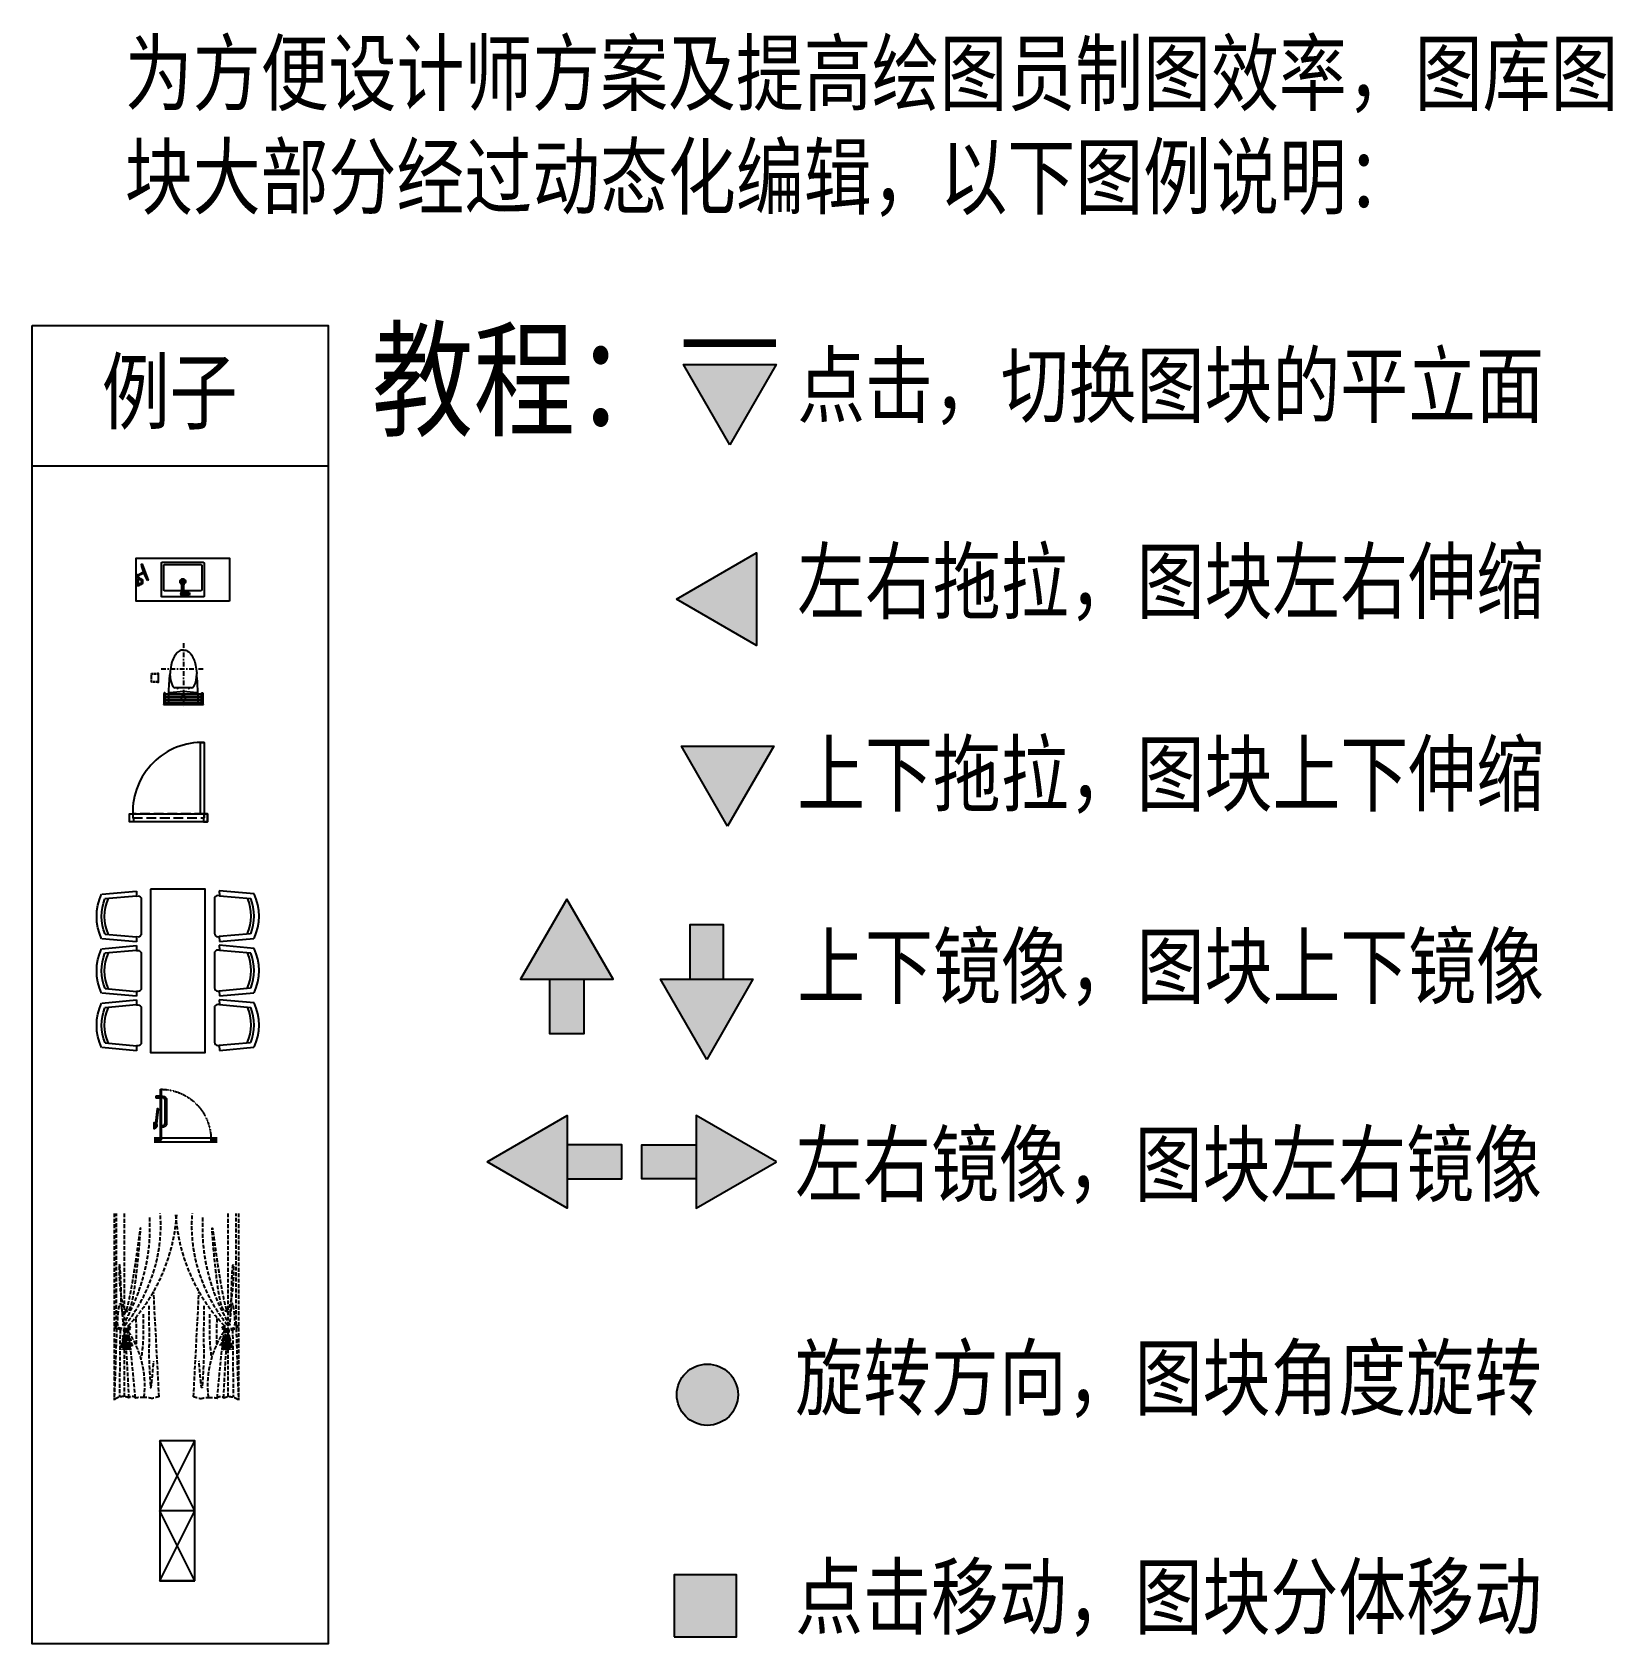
# Model space of a CAD drawing. Header units: millimetres. Extents: x -23965 to -3641, y -16379 to 4342.
import ezdxf

# ---------------------------------------------------------------- set-up
doc = ezdxf.new("R2010")
doc.units = ezdxf.units.MM
doc.linetypes.add('DASH', pattern=[0.35, 0.25, -0.1])
doc.linetypes.add('DASHDOTX2', pattern=[2, 1, -0.5, 0, -0.5])
doc.styles.add('宋体', font='', dxfattribs={"width": 0.8})
doc.styles.get('宋体').set_extended_font_data('SimSun')

# ---------------------------------------------------------------- blocks, each defined once
blk = doc.blocks.new('YQ0111183301')
at = {"linetype": 'Continuous', "ltscale": 10}
blk.add_hatch(color=0, dxfattribs=at).paths.add_polyline_path([(-218, -701), (218, -701), (218, 0), (-218, 0)])
h = blk.add_hatch(color=0, dxfattribs=at)
h.paths.add_polyline_path([(0, -1731), (-595, -701), (595, -701)])
edge = h.paths.add_edge_path()
edge.add_line((-595, -425), (595, -425))
at = {"color": 0, "linetype": 'Continuous', "ltscale": 10}
for points in [[(-218, -701), (218, -701), (218, 0), (-218, 0)], [(0, -1731), (-595, -701), (595, -701)]]:
    blk.add_lwpolyline(points, close=True, dxfattribs=at)
blk = doc.blocks.new('YQ0111183356')
at = {"linetype": 'Continuous', "ltscale": 10}
h = blk.add_hatch(color=0, dxfattribs=at)
h.paths.add_polyline_path([(-34, -631), (-629, 399), (561, 399)])
edge = h.paths.add_edge_path()
edge.add_line((-629, 675), (561, 675))
at = {"color": 0, "linetype": 'Continuous', "ltscale": 10}
blk.add_lwpolyline([(-34, -631), (-629, 399), (561, 399)], close=True, dxfattribs=at)
blk = doc.blocks.new('YQ0111183450')
at = {"linetype": 'Continuous', "ltscale": 10}
h = blk.add_hatch(color=0, dxfattribs=at)
h.paths.add_polyline_path([(-710, -38), (320, 557), (320, -633)])
edge = h.paths.add_edge_path()
edge.add_line((596, 557), (596, -633))
at = {"color": 0, "linetype": 'Continuous', "ltscale": 10}
blk.add_lwpolyline([(-710, -38), (320, 557), (320, -633)], close=True, dxfattribs=at)
blk = doc.blocks.new('YQ0111183476')
at = {"linetype": 'Continuous', "ltscale": 10}
h = blk.add_hatch(color=0, dxfattribs=at)
h.paths.add_polyline_path([(-24, -674), (-619, 357), (570, 357)])
edge = h.paths.add_edge_path()
edge.add_line((-619, 632), (570, 632))
at = {"color": 0, "linetype": 'Continuous', "ltscale": 10, "const_width": 100}
blk.add_lwpolyline([(-619, 632), (570, 632)], dxfattribs=at)
at = {"color": 0, "linetype": 'Continuous', "ltscale": 10}
blk.add_lwpolyline([(-24, -674), (-619, 357), (570, 357)], close=True, dxfattribs=at)
blk = doc.blocks.new('YQ0111183309')
at = {"color": 0}
for p, q in [((90, -35), (19, 3)), ((85, -44), (19, -8)), ((96, -52), (89, -49)), ((102, -38), (95, -35))]:
    blk.add_line(p, q, dxfattribs=at)
for points in [[(0, -20), (13, -20), (13, 20), (0, 20)], [(13, -8), (19, -8), (19, 8), (13, 8)], [(147, 55), (70, -151), (79, -155), (156, 51)]]:
    blk.add_lwpolyline(points, close=True, dxfattribs=at)
blk.add_circle((92, -42), 4, dxfattribs=at)
for centre, radius, start, end in [((665, -256), 604, 149.0865, 169.9738), ((92, -42), 7.5, 69.5302, 249.5302)]:
    blk.add_arc(centre, radius, start, end, dxfattribs=at)
blk = doc.blocks.new('YQ0111183322')
at = {"color": 0}
blk.add_lwpolyline([(38, 12), (38, 0), (0, 0), (0, 102), (38, 102), (38, 90)], dxfattribs=at)
at = {"color": 0, "ltscale": 4}
for radius in [40, 25]:
    blk.add_circle((48, 51), radius, dxfattribs=at)
blk = doc.blocks.new('YQ0111183392')
at = {"color": 0, "ltscale": 10}
for name, p in [('YQ0111183322', (0, 0)), ('YQ0111183309', (0, -20))]:
    blk.add_blockref(name, p, dxfattribs=at)
blk = doc.blocks.new('YQ0111183433')
at = {"color": 0}
for p, q in [((0, 10), (83, 10)), ((60, 10), (60, -29)), ((-14, -160), (-14, -10)), ((15, -10), (15, -160)), ((82, -29), (15, -29)), ((85, -8), (85, -10)), ((85, -8), (85, -10))]:
    blk.add_line(p, q, dxfattribs=at)
at = {"color": 0, "linetype": 'DASH', "ltscale": 68.147177}
for p, q in [((82, 8), (7, 8)), ((82, -28), (15, -28))]:
    blk.add_line(p, q, dxfattribs=at)
at = {"color": 0, "linetype": 'DASH', "ltscale": 68.834588}
for p, q in [((83, 5), (13, 5)), ((83, -24), (15, -24))]:
    blk.add_line(p, q, dxfattribs=at)
at = {"color": 0, "linetype": 'DASH', "ltscale": 66.105394}
for p, q in [((84, -2), (18, -2)), ((84, -17), (18, -17))]:
    blk.add_line(p, q, dxfattribs=at)
at = {"color": 0}
for points in [[(275, 20, 0.414214), (265, 30), (-265, 30, 0.414214), (-275, 20), (-275, -405, 0.414214), (-265, -415), (265, -415, 0.414214), (275, -405), (275, 20)], [(-14, -50), (-235, -50, 0.414214), (-245, -60), (-245, -375, 0.414214), (-235, -385), (235, -385, 0.414214), (245, -375), (245, -60, 0.414214), (235, -50), (15, -50)]]:
    blk.add_lwpolyline(points, format="xyb", dxfattribs=at)
blk.add_circle((69, -10), 5, dxfattribs=at)
for centre, radius, start, end in [((0, -10), 24.5, 52.7421, 233.7125), ((0, -10), 19.5, 318.0381, 221.9619), ((0, -10), 14.5, 0, 180), ((-5, -9), 90, 347.074, 12.1102), ((0, -168), 35, 114.4743, 65.5257), ((0, -168), 25, 125.4505, 54.5495), ((0, -122), 14.5, 180, 0), ((0, -145), 14.5, 180, 0), ((0, -154), 14.5, 180, 0), ((0, -160), 14.5, 180, 0), ((0, -10), 24.5, 306.2875, 307.2579), ((72, -10), 5, 252.5424, 107.4576)]:
    blk.add_arc(centre, radius, start, end, dxfattribs=at)
blk = doc.blocks.new('*U36')
at = {"color": 0, "ltscale": 10}
blk.add_lwpolyline([(1200, 0), (1200, 0), (1200, 0), (1200, 0), (0, 0), (0, 550), (1200, 550)], close=True, dxfattribs=at)
at = {"color": 0, "ltscale": 10, "xscale": -1, "rotation": 180}
for name, p in [('YQ0111183392', (0, 301)), ('YQ0111183433', (600, 83))]:
    blk.add_blockref(name, p, dxfattribs=at)
blk = doc.blocks.new('*U23')
at = {"color": 0, "linetype": 'Continuous', "ltscale": 10}
blk.add_lwpolyline([(12718, 11643), (11718, 11643), (11718, 11743), (12718, 11743)], close=True, dxfattribs=at)
blk.add_lwpolyline([(12718, 11643), (11718, 11643), (11718, 11743), (12718, 11743)], close=True, dxfattribs=at)
at = {"color": 0, "linetype": 'ByBlock'}
for points in [[(11718, 11643), (11718, 11643), (11718, 11643), (11758, 11643), (11758, 11693), (11768, 11693), (11768, 11743), (11718, 11743), (11718, 11743), (11718, 11743), (11718, 11643)], [(11758, 11643), (11808, 11643), (11808, 10723), (11758, 10723), (11758, 11643)], [(12718, 11643), (12718, 11643), (12718, 11643), (12678, 11643), (12678, 11693), (12668, 11693), (12668, 11743), (12718, 11743), (12718, 11743), (12718, 11743), (12718, 11643)]]:
    blk.add_lwpolyline(points, dxfattribs=at)
at = {"color": 0, "linetype": 'DASH', "ltscale": 500}
blk.add_lwpolyline([(11758, 11643), (12678, 11643), (12678, 11693), (11758, 11693)], close=True, dxfattribs=at)
at = {"color": 0, "ltscale": 10}
blk.add_arc((11783, 11618), 895, 268.4, 1.6, dxfattribs=at)
blk = doc.blocks.new('YQ0111183323')
at = {"color": 0, "linetype": 'DASHDOTX2', "ltscale": 60}
for p, q in [((0, 790), (0, -34)), ((-285, 460), (285, 460))]:
    blk.add_line(p, q, dxfattribs=at)
at = {"color": 0, "ltscale": 10}
for points in [[(0, 703, 0.07764), (-40, 695, 0.153748), (-91, 658, 0.112471), (-157, 508, 0.009634), (-171, 402)], [(0, 703, -0.07764), (40, 695, -0.153748), (91, 658, -0.112471), (157, 508, -0.009634), (171, 402)], [(-187, 137, -0.023876), (-171, 402, -0.023876)], [(186, 137, 0.023876), (171, 402, 0.023876)], [(-187, 135, -0.380664), (-171, 155, -0.035904), (0, 172, -0.035904), (171, 155, -0.380664), (186, 135)]]:
    blk.add_lwpolyline(points, format="xyb", dxfattribs=at)
for points in [[(106, 218), (-106, 218)], [(186, 135), (186, 0), (-187, 0), (-187, 135)]]:
    blk.add_lwpolyline(points, dxfattribs=at)
blk.add_circle((0, 85), 25, dxfattribs=at)
for centre, radius, start, end in [((201, 390), 373, 179.9826, 203.6228), ((-105, 257), 39, 205.0526, 270.6648), ((-73, 218), 10, 180, 0), ((73, 218), 10, 180, 0), ((105, 257), 39, 269.3352, 334.9474), ((-201, 390), 373, 336.3772, 0.0174)]:
    blk.add_arc(centre, radius, start, end, dxfattribs=at)
blk = doc.blocks.new('YQ0111183305')
at = {"color": 0, "linetype": 'DASH', "ltscale": 100}
for p, q in [((53, 83), (-53, 83)), ((-53, 83), (-53, 2)), ((53, 2), (53, 83))]:
    blk.add_line(p, q, dxfattribs=at)
at = {"color": 0, "linetype": 'Continuous', "ltscale": 100}
for p, q in [((-53, 2), (-53, 0)), ((-53, 0), (53, 0)), ((53, 0), (53, 2))]:
    blk.add_line(p, q, dxfattribs=at)
for points in [[(-55, 2), (-62, 2), (-62, 0), (-53, 0)], [(53, 0), (61, 0), (61, 2), (55, 2)]]:
    blk.add_lwpolyline(points, dxfattribs=at)
at = {"color": 0, "linetype": 'DASH', "ltscale": 100}
blk.add_lwpolyline([(53, 2), (55, 2), (55, 85), (-55, 85), (-55, 2), (-53, 2)], dxfattribs=at)
blk = doc.blocks.new('YQ0111183372')
at = {"color": 0}
for p, q in [((-257, 0), (257, 0)), ((-255, -2), (-230, -2)), ((-253, -4), (-232, -4)), ((-250, -20), (-235, -20)), ((-235, -26), (235, -26)), ((-235, -32), (235, -32)), ((-235, -61), (235, -61)), ((-235, -67), (235, -67)), ((-235, -96), (235, -96)), ((-235, -102), (235, -102)), ((-235, -131), (235, -131)), ((-235, -137), (235, -137)), ((255, -2), (230, -2)), ((253, -4), (232, -4)), ((250, -20), (235, -20))]:
    blk.add_line(p, q, dxfattribs=at)
for points in [[(-228, 0, -0.414214), (-230, -2, -0.414214), (-232, -4, -0.080936), (-235, -20), (-235, -145, -1.000058), (-250, -145), (-250, -20, -0.080951), (-253, -4, -0.414214), (-255, -2, -0.414214), (-257, 0)], [(228, 0, 0.414214), (230, -2, 0.414214), (232, -4, 0.080936), (235, -20), (235, -145, 1.000058), (250, -145), (250, -20, 0.080951), (253, -4, 0.414214), (255, -2, 0.414214), (257, 0)]]:
    blk.add_lwpolyline(points, format="xyb", dxfattribs=at)
blk = doc.blocks.new('*U26')
at = {"color": 0, "linetype": 'Continuous', "ltscale": 10}
blk.add_blockref('YQ0111183323', (0, 0), dxfattribs=at)
at = {"color": 0, "linetype": 'Continuous', "ltscale": 10, "xscale": -1}
for name, p, rotation in [('YQ0111183305', (-326, 344), 90), ('YQ0111183372', (0, 0), 180)]:
    blk.add_blockref(name, p, dxfattribs=dict(at, rotation=rotation))
blk = doc.blocks.new('A$C1FCA6585')
at = {"color": 0}
for p, q in [((-303, 104), (-484, -287)), ((-414, -280), (-250, 74)), ((-250, 74), (-303, 104)), ((-242, 91), (-250, 74)), ((184, -106), (-184, 106)), ((189, -180), (-36, -499)), ((189, -180), (200, -164)), ((242, -210), (189, -180)), ((-7, -563), (242, -210))]:
    blk.add_line(p, q, dxfattribs=at)
for centre, radius, start, end in [((-205, 69), 42.5, 60, 150), ((163, -143), 42.5, 330, 60), ((47, 80), 646, 214.7222, 265.1855), ((47, 80), 585, 218.0681, 261.8332), ((47, 80), 548, 216.1007, 263.7921)]:
    blk.add_arc(centre, radius, start, end, dxfattribs=at)
blk = doc.blocks.new('*U21')
at = {"color": 0}
blk.add_lwpolyline([(0, 0), (2100, 0), (2100, 700), (0, 700)], close=True, dxfattribs=at)
at = {"color": 0, "extrusion": (0, 0, -1), "yscale": 1.037257824093103, "zscale": -1.03725782414307}
for p, xscale, rotation in [((-348, 820), -1.037257824100162, 149.999999287394), ((-1048, 820), -1.037257824100163, 149.999999287394), ((-1748, 820), -1.037257824100163, 149.999999287394), ((-352, -120), 1.037257824100163, 30.00000071260601), ((-1052, -120), 1.037257824100163, 30.00000071260601), ((-1752, -120), 1.037257824100163, 30.00000071260601)]:
    blk.add_blockref('A$C1FCA6585', p, dxfattribs=dict(at, xscale=xscale, rotation=rotation))
blk = doc.blocks.new('*U24')
at = {"color": 0}
for p, q in [((-51, 426), (-28, 236)), ((-19, 244), (-41, 427)), ((-5, 224), (-5, 221)), ((-5, 205), (-5, 202))]:
    blk.add_line(p, q, dxfattribs=at)
at = {"color": 0, "ltscale": 50}
for p, q in [((-810, 50), (0, 50)), ((-810, 0), (0, 0))]:
    blk.add_line(p, q, dxfattribs=at)
blk.add_lwpolyline([(-80, 680), (-90, 680), (-90, 30), (-80, 30)], close=True, dxfattribs=at)
blk.add_lwpolyline([(-95, 591), (-110, 591, 0.414212), (-160, 541), (-160, 243, 0.414215), (-110, 193), (-95, 193), (-95, 213), (-110, 213, -0.414215), (-140, 243), (-140, 541, -0.414212), (-110, 571), (-95, 571)], format="xyb", close=True, dxfattribs=at)
for points in [[(-90, 568), (-95, 568), (-95, 594), (-90, 594)], [(-80, 594), (-75, 594), (-75, 568), (-80, 568)], [(-90, 190), (-95, 190), (-95, 216), (-90, 216)], [(-810, 30), (-730, 30), (-730, 20), (-810, 20)], [(0, 30), (-80, 30), (-80, 20), (0, 20)]]:
    blk.add_lwpolyline(points, dxfattribs=at)
blk.add_lwpolyline([(-75, 591), (-30, 591, -1), (-30, 570), (-75, 570)], format="xyb", dxfattribs=at)
at = {"color": 0}
blk.add_lwpolyline([(-5, 253), (-5, 173), (0, 173), (0, 253), (-5, 253), (-5, 253)], dxfattribs=at)
for centre, radius in [((-46, 427), 5), ((-39, 370), 2.5), ((-33, 320), 2.5), ((-20, 213), 2.5)]:
    blk.add_circle(centre, radius, dxfattribs=at)
at = {"color": 0, "linetype": 'DASH', "ltscale": 0.2}
blk.add_arc((-85, 35), 645, 89.5558, 180.4467, dxfattribs=at)
at = {"color": 0}
for centre, radius, start, end in [((-46, 427), 5, 6.8641, 186.8641), ((3, 213), 37.8, 101.929, 258.071)]:
    blk.add_arc(centre, radius, start, end, dxfattribs=at)
blk = doc.blocks.new('YQ0111183320')
at = {"color": 0, "linetype": 'DASH', "ltscale": 200}
for p, q in [((133, -2360), (133, 0)), ((578, -2360), (507, -1007)), ((181, -1440), (181, -1497))]:
    blk.add_line(p, q, dxfattribs=at)
for points in [[(0, 0), (0, -2403)], [(31, -1436), (31, 0)], [(31, -1479), (0, -2403)], [(75, -1494), (67, -2365)]]:
    blk.add_lwpolyline(points, dxfattribs=at)
for centre, radius, start, end in [((34, -1457), 21.2, 96.7619, 238.4814), ((41, -1454), 15.3, 121.1801, 195.7296)]:
    blk.add_arc(centre, radius, start, end, dxfattribs=at)
for centre, major_axis, ratio, start_param, end_param in [((-3166, 81, -319), (-3747, 502), 0.722397, 2.739694, 3.295541), ((-2179, 526), (-2681, 1542), 0.858909, 2.939292, 3.540579), ((-4381, -36, -319), (-4837, 292), 0.699392, 2.801511, 3.227677), ((-32912, -3332), (-33120, 548), 0.890214, 3.192603, 3.222463), ((-30152, -4224), (-30499, 885), 0.889518, 3.242313, 3.274854), ((-1168, -2194), (-1559, 98), 0.887129, 3.085795, 3.713937), ((114, -2529), (121, 121), 1, 0.326697, 1.520282), ((231, -2396), (46.9, 0), 0.858457, 0.504243, 2.620615), ((364, -2744), (-438, 0), 0.858457, 4.667399, 4.925259), ((364, -2744), (-438, 0), 0.858457, 4.422233, 4.667399), ((644, -2667), (364, 0), 0.858457, 1.753169, 2.00685)]:
    blk.add_ellipse(centre, major_axis=major_axis, ratio=ratio, start_param=start_param, end_param=end_param, dxfattribs=at)
for points, knots in [([(87, -916), (87, -1668), (241, -949), (377, 178), (247, -1311), (28, -1237), (62, -283), (87, -916)], [0, 0, 0, 0, 1072.589176, 1552.175018, 1939.07496, 2236.933716, 3110.354309, 3110.354309, 3110.354309, 3110.354309]), ([(46, -1440), (46, -1456), (37, -1382), (91, -965), (114, -1472), (114, -1440)], [0, 0, 0, 0, 42.198666, 85.055297, 168.902692, 168.902692, 168.902692, 168.902692]), ([(445, -1188), (446, -1473), (454, -1651), (440, -1838), (473, -2328), (508, -1903)], [980.932676, 980.932676, 980.932676, 980.932676, 1585.297757, 1898.608419, 1947.290615, 1947.290615, 1947.290615, 1947.290615]), ([(279, -1353), (281, -1425), (284, -1536), (281, -1647), (280, -1686)], [81.955071, 81.955071, 81.955071, 81.955071, 454.154538, 655.048598, 655.048598, 655.048598, 655.048598]), ([(373, -1295), (376, -1500), (374, -1656), (354, -1811), (347, -1863)], [417.825406, 417.825406, 417.825406, 417.825406, 949.872113, 1222.196637, 1222.196637, 1222.196637, 1222.196637]), ([(164, -1502), (156, -1502), (148, -1502), (127, -1501), (115, -1500), (93, -1498), (83, -1496), (70, -1493), (66, -1492), (58, -1490), (54, -1488), (42, -1484), (33, -1480), (25, -1476), (24, -1476), (23, -1475)], [24.825179, 24.825179, 24.825179, 24.825179, 41.758248, 41.758248, 67.28747, 67.28747, 86.865471, 86.865471, 94.722287, 94.722287, 102.579103, 102.579103, 121.976834, 121.976834, 122.039351, 122.039351, 122.039351, 122.039351]), ([(171, -1484), (135, -1485), (84, -1484), (39, -1465), (26, -1458)], [17.119103, 17.119103, 17.119103, 17.119103, 94.485429, 128.057584, 128.057584, 128.057584, 128.057584]), ([(118, -1598), (110, -1600), (99, -1686), (91, -1679), (74, -1734), (77, -1754)], [0, 0, 0, 0, 20.865858, 113.930203, 164.827023, 164.827023, 164.827023, 164.827023]), ([(108, -1673), (130, -1591), (110, -1687), (102, -1680), (85, -1735), (88, -1755)], [0, 0, 0, 0, 20.865858, 113.930203, 164.827023, 164.827023, 164.827023, 164.827023]), ([(122, -1593), (113, -1593), (110, -1566), (132, -1567), (150, -1567), (156, -1580), (140, -1596), (143, -1594)], [0, 0, 0, 0, 19.730007, 32.456713, 42.756382, 56.758043, 65.664323, 65.664323, 65.664323, 65.664323]), ([(157, -1599), (149, -1600), (138, -1687), (130, -1680), (113, -1735), (116, -1755)], [0, 0, 0, 0, 20.865858, 113.930203, 164.827023, 164.827023, 164.827023, 164.827023]), ([(127, -1751), (128, -1766), (119, -1705), (109, -1672), (123, -1641), (132, -1620)], [0, 0, 0, 0, 39.38538, 61.980274, 115.783558, 115.783558, 115.783558, 115.783558]), ([(126, -1504), (125, -1497), (114, -1503), (131, -1530), (134, -1561), (133, -1568)], [0, 0, 0, 0, 18.368595, 87.068237, 104.247188, 104.247188, 104.247188, 104.247188]), ([(124, -1593), (124, -1591), (117, -1596), (120, -1601), (124, -1603), (126, -1604)], [0, 0, 0, 0, 4.783743, 8.86406, 14.396639, 14.396639, 14.396639, 14.396639]), ([(124, -1593), (120, -1592), (135, -1597), (149, -1595), (141, -1595), (137, -1595)], [0, 0, 0, 0, 10, 15.793731, 21.587461, 21.587461, 21.587461, 21.587461]), ([(126, -1604), (122, -1603), (137, -1608), (151, -1606), (143, -1607), (139, -1607)], [0, 0, 0, 0, 10, 15.793731, 21.587461, 21.587461, 21.587461, 21.587461]), ([(142, -1749), (142, -1764), (123, -1706), (121, -1652), (130, -1668), (131, -1671)], [0, 0, 0, 0, 39.355413, 74.232001, 80.424799, 80.424799, 80.424799, 80.424799]), ([(147, -1674), (169, -1591), (148, -1687), (140, -1680), (123, -1735), (126, -1755)], [0, 0, 0, 0, 20.865858, 113.930203, 164.827023, 164.827023, 164.827023, 164.827023]), ([(136, -1504), (136, -1497), (124, -1502), (142, -1529), (144, -1561), (143, -1567)], [0, 0, 0, 0, 18.368595, 87.068237, 104.247188, 104.247188, 104.247188, 104.247188]), ([(137, -1595), (137, -1591), (156, -1593), (149, -1604), (143, -1606), (139, -1607)], [0, 0, 0, 0, 10.805725, 15.837776, 25.051731, 25.051731, 25.051731, 25.051731]), ([(144, -1607), (143, -1599), (159, -1676), (174, -1683), (172, -1734), (169, -1755)], [0, 0, 0, 0, 18.759244, 111.823589, 160.911221, 160.911221, 160.911221, 160.911221]), ([(147, -1603), (147, -1603), (177, -1604), (183, -1711), (202, -1691), (207, -1701)], [0, 0, 0, 0, 25.721429, 49.720017, 72.383961, 72.383961, 72.383961, 72.383961]), ([(161, -1593), (152, -1593), (148, -1567), (171, -1567), (189, -1567), (194, -1581), (179, -1596), (181, -1594)], [0, 0, 0, 0, 19.730007, 32.456713, 42.756382, 56.758043, 65.664323, 65.664323, 65.664323, 65.664323]), ([(166, -1752), (167, -1767), (158, -1706), (148, -1672), (161, -1642), (171, -1620)], [0, 0, 0, 0, 39.38538, 61.980274, 115.783558, 115.783558, 115.783558, 115.783558]), ([(164, -1505), (164, -1498), (152, -1503), (170, -1530), (172, -1562), (172, -1569)], [0, 0, 0, 0, 18.368595, 87.068237, 104.247188, 104.247188, 104.247188, 104.247188]), ([(163, -1593), (163, -1591), (155, -1596), (159, -1602), (162, -1604), (165, -1605)], [0, 0, 0, 0, 4.783743, 8.86406, 14.396639, 14.396639, 14.396639, 14.396639]), ([(163, -1593), (158, -1592), (174, -1597), (188, -1595), (180, -1596), (176, -1596)], [0, 0, 0, 0, 10, 15.793731, 21.587461, 21.587461, 21.587461, 21.587461]), ([(165, -1605), (160, -1604), (176, -1609), (189, -1607), (182, -1607), (178, -1607)], [0, 0, 0, 0, 10, 15.793731, 21.587461, 21.587461, 21.587461, 21.587461]), ([(180, -1749), (181, -1765), (162, -1707), (160, -1652), (169, -1669), (170, -1671)], [0, 0, 0, 0, 39.355413, 74.232001, 80.424799, 80.424799, 80.424799, 80.424799]), ([(163, -1502), (167, -1501), (172, -1500), (180, -1498), (184, -1497), (191, -1494), (194, -1493), (199, -1491), (200, -1491), (203, -1489), (204, -1488), (207, -1487), (208, -1486), (209, -1484), (210, -1483), (211, -1481), (212, -1480), (212, -1478), (213, -1476), (213, -1475), (213, -1474), (213, -1473), (213, -1473), (213, -1472), (213, -1472), (213, -1472), (213, -1472), (213, -1472), (213, -1471), (212, -1471), (212, -1470), (212, -1469), (212, -1468), (211, -1467), (210, -1466), (209, -1465), (209, -1464), (208, -1464), (207, -1463), (206, -1462), (206, -1462), (204, -1461), (203, -1461), (201, -1460), (200, -1460), (198, -1459), (197, -1458), (194, -1458), (193, -1457), (188, -1456), (185, -1455), (181, -1454)], [10.251685, 10.251685, 10.251685, 10.251685, 20.351255, 20.351255, 32.753053, 32.753053, 45.154851, 45.154851, 54.060757, 54.060757, 61.544952, 61.544952, 67.709092, 67.709092, 73.873232, 73.873232, 80.037372, 80.037372, 86.201513, 86.201513, 92.365653, 92.365653, 93.83757, 93.83757, 94.525827, 94.525827, 95.214084, 95.214084, 96.590599, 96.590599, 98.393804, 98.393804, 100.19701, 100.19701, 102.000216, 102.000216, 103.803421, 103.803421, 105.606627, 105.606627, 107.409832, 107.409832, 111.064472, 111.064472, 114.719112, 114.719112, 118.373752, 118.373752, 122.028391, 122.028391, 128.057584, 128.057584, 128.057584, 128.057584]), ([(175, -1504), (175, -1497), (163, -1503), (180, -1530), (183, -1561), (182, -1568)], [0, 0, 0, 0, 18.368595, 87.068237, 104.247188, 104.247188, 104.247188, 104.247188]), ([(171, -1484), (200, -1477), (202, -1471), (188, -1470), (181, -1468)], [17.126903, 17.126903, 17.126903, 17.126903, 94.485429, 120.147162, 120.147162, 120.147162, 120.147162]), ([(176, -1596), (175, -1592), (195, -1593), (188, -1605), (182, -1606), (178, -1607)], [0, 0, 0, 0, 10.805725, 15.837776, 25.051731, 25.051731, 25.051731, 25.051731]), ([(183, -1607), (182, -1600), (198, -1676), (213, -1683), (211, -1735), (208, -1755)], [0, 0, 0, 0, 18.759244, 111.823589, 160.911221, 160.911221, 160.911221, 160.911221]), ([(186, -1603), (186, -1603), (215, -1604), (222, -1712), (241, -1691), (246, -1702)], [0, 0, 0, 0, 25.721429, 49.720017, 72.383961, 72.383961, 72.383961, 72.383961]), ([(108, -1701), (97, -1689), (118, -1696), (106, -1747), (103, -1756)], [0, 0, 0, 0, 44.512388, 66.665693, 66.665693, 66.665693, 66.665693]), ([(147, -1701), (136, -1689), (157, -1697), (145, -1747), (142, -1756)], [0, 0, 0, 0, 44.512388, 66.665693, 66.665693, 66.665693, 66.665693]), ([(149, -1700), (138, -1689), (159, -1696), (147, -1746), (143, -1755)], [0, 0, 0, 0, 44.512388, 66.665693, 66.665693, 66.665693, 66.665693]), ([(152, -1661), (149, -1688), (170, -1695), (158, -1745), (155, -1754)], [0, 0, 0, 0, 44.512388, 66.665693, 66.665693, 66.665693, 66.665693]), ([(188, -1701), (177, -1689), (197, -1696), (186, -1747), (182, -1756)], [0, 0, 0, 0, 44.512388, 66.665693, 66.665693, 66.665693, 66.665693]), ([(191, -1661), (188, -1688), (209, -1695), (197, -1746), (193, -1755)], [0, 0, 0, 0, 44.512388, 66.665693, 66.665693, 66.665693, 66.665693])]:
    blk.add_open_spline(points, degree=3, knots=knots, dxfattribs=at)
for points in [[(138, -1594), (138, -1595), (137, -1595), (137, -1595)], [(175, -1502), (175, -1502), (175, -1502), (174, -1502)], [(176, -1595), (176, -1595), (176, -1595), (176, -1596)]]:
    blk.add_open_spline(points, degree=3, dxfattribs=at)
blk = doc.blocks.new('*U29')
at = {"color": 0, "linetype": 'Continuous', "ltscale": 10, "yscale": 0.998939180909336, "zscale": 0.998939180909336}
for p, xscale in [((0, 0), 0.998939180909336), ((1597, 0), -0.9989391809092248)]:
    blk.add_blockref('YQ0111183320', p, dxfattribs=dict(at, xscale=xscale))
blk = doc.blocks.new('*U25')
at = {"color": 0}
for p, q in [((900, 450), (0, 0)), ((900, 0), (0, 450)), ((1800, 450), (900, 0)), ((1800, 0), (900, 450))]:
    blk.add_line(p, q, dxfattribs=at)
at = {"color": 0, "linetype": 'Continuous', "ltscale": 10}
for p, q in [((900, 450), (900, 0)), ((1800, 450), (1800, 0))]:
    blk.add_line(p, q, dxfattribs=at)
at = {"color": 0}
blk.add_lwpolyline([(1800, 450), (0, 450), (0, 0), (1800, 0)], close=True, dxfattribs=at)
blk = doc.blocks.new('YQ0111183414')
at = {"linetype": 'Continuous', "ltscale": 10}
blk.add_hatch(color=0, dxfattribs=at).paths.add_polyline_path([(0, 0), (800, 0), (800, 800), (0, 800)])
at = {"color": 0, "linetype": 'Continuous', "ltscale": 10}
blk.add_lwpolyline([(0, 0), (800, 0), (800, 800), (0, 800)], close=True, dxfattribs=at)
blk = doc.blocks.new('YQ0111183325')
at = {"linetype": 'Continuous', "ltscale": 10}
h = blk.add_hatch(color=0, dxfattribs=at)
edge = h.paths.add_edge_path()
edge.add_arc((0, 0), 394, 0, 360)
at = {"color": 0, "linetype": 'Continuous', "ltscale": 10}
blk.add_circle((0, 0), 394, dxfattribs=at)

msp = doc.modelspace()

# ---------------------------------------------------------------- linework, layer by layer
at = {"linetype": 'Continuous', "ltscale": 10}
msp.add_line((-20160, -1239), (-23965, -1239), dxfattribs=at)
msp.add_lwpolyline([(-23965, 572), (-20160, 572), (-20160, -16379), (-23965, -16379)], close=True, dxfattribs=at)

# ---------------------------------------------------------------- block references
at = {"color": 4, "linetype": 'Continuous', "ltscale": 10}
for name, p in [('YQ0111183476', (-14970, -288)), ('YQ0111183450', (-14970, -2909)), ('YQ0111183356', (-14988, -5237)), ('YQ0111183301', (-15292, -7135)), ('YQ0111183325', (-15283, -13177)), ('YQ0111183414', (-15708, -16291))]:
    msp.add_blockref(name, p, dxfattribs=at)
at = {"color": 1, "ltscale": 10}
msp.add_blockref('*U36', (-22629, -2972), dxfattribs=at)
at = {"color": 2, "ltscale": 10}
msp.add_blockref('*U26', (-22021, -4304), dxfattribs=at)
at = {"color": 3, "linetype": 'Continuous', "ltscale": 10, "rotation": 180}
msp.add_blockref('*U23', (-9994, 5934), dxfattribs=at)
at = {"color": 4, "linetype": 'Continuous', "ltscale": 10}
for name, p, rotation in [('*U21', (-22442, -6676), 270.000000405209), ('YQ0111183301', (-16385, -10182), 270)]:
    msp.add_blockref(name, p, dxfattribs=dict(at, rotation=rotation))
at = {"color": 4, "linetype": 'Continuous', "ltscale": 10, "xscale": -1}
for p, rotation in [((-17090, -8537), 180), ((-16126, -10182), 90)]:
    msp.add_blockref('YQ0111183301', p, dxfattribs=dict(at, rotation=rotation))
at = {"color": 5, "linetype": 'Continuous', "ltscale": 10, "xscale": -1}
msp.add_blockref('*U24', (-22396, -9930), dxfattribs=at)
at = {"color": 6, "linetype": 'Continuous', "ltscale": 10}
msp.add_blockref('*U29', (-22910, -10846), dxfattribs=at)
at = {"color": 7, "linetype": 'Continuous', "ltscale": 10, "rotation": 270}
msp.add_blockref('*U25', (-22325, -13772), dxfattribs=at)

# ---------------------------------------------------------------- texts
at = {"color": 41, "linetype": 'Continuous', "ltscale": 10, "attachment_point": 1, "style": '宋体'}
for s, insert, char_height, width in [('为方便设计师方案及提高绘图员制图效率，图库图块大部分经过动态化编辑，以下图例说明：', (-22773, 4217), 800, 19733.13), ('教程：', (-19601, 472), 1200, 17933.04), ('例子', (-23070, 120), 800, 11955.36), ('点击，切换图块的平立面', (-14128, 205), 800, 11955.36), ('左右拖拉，图块左右伸缩', (-14128, -2317), 800, 11955.36), ('上下拖拉，图块上下伸缩', (-14128, -4792), 800, 11955.36), ('上下镜像，图块上下镜像', (-14128, -7266), 800, 11955.36), ('左右镜像，图块左右镜像', (-14154, -9811), 800, 11955.36), ('旋转方向，图块角度旋转', (-14154, -12561), 800, 11955.36), ('点击移动，图块分体移动', (-14154, -15375), 800, 11955.36)]:
    msp.add_mtext(s, dxfattribs=dict(at, insert=insert, char_height=char_height, width=width))

doc.saveas('drawing.dxf')
